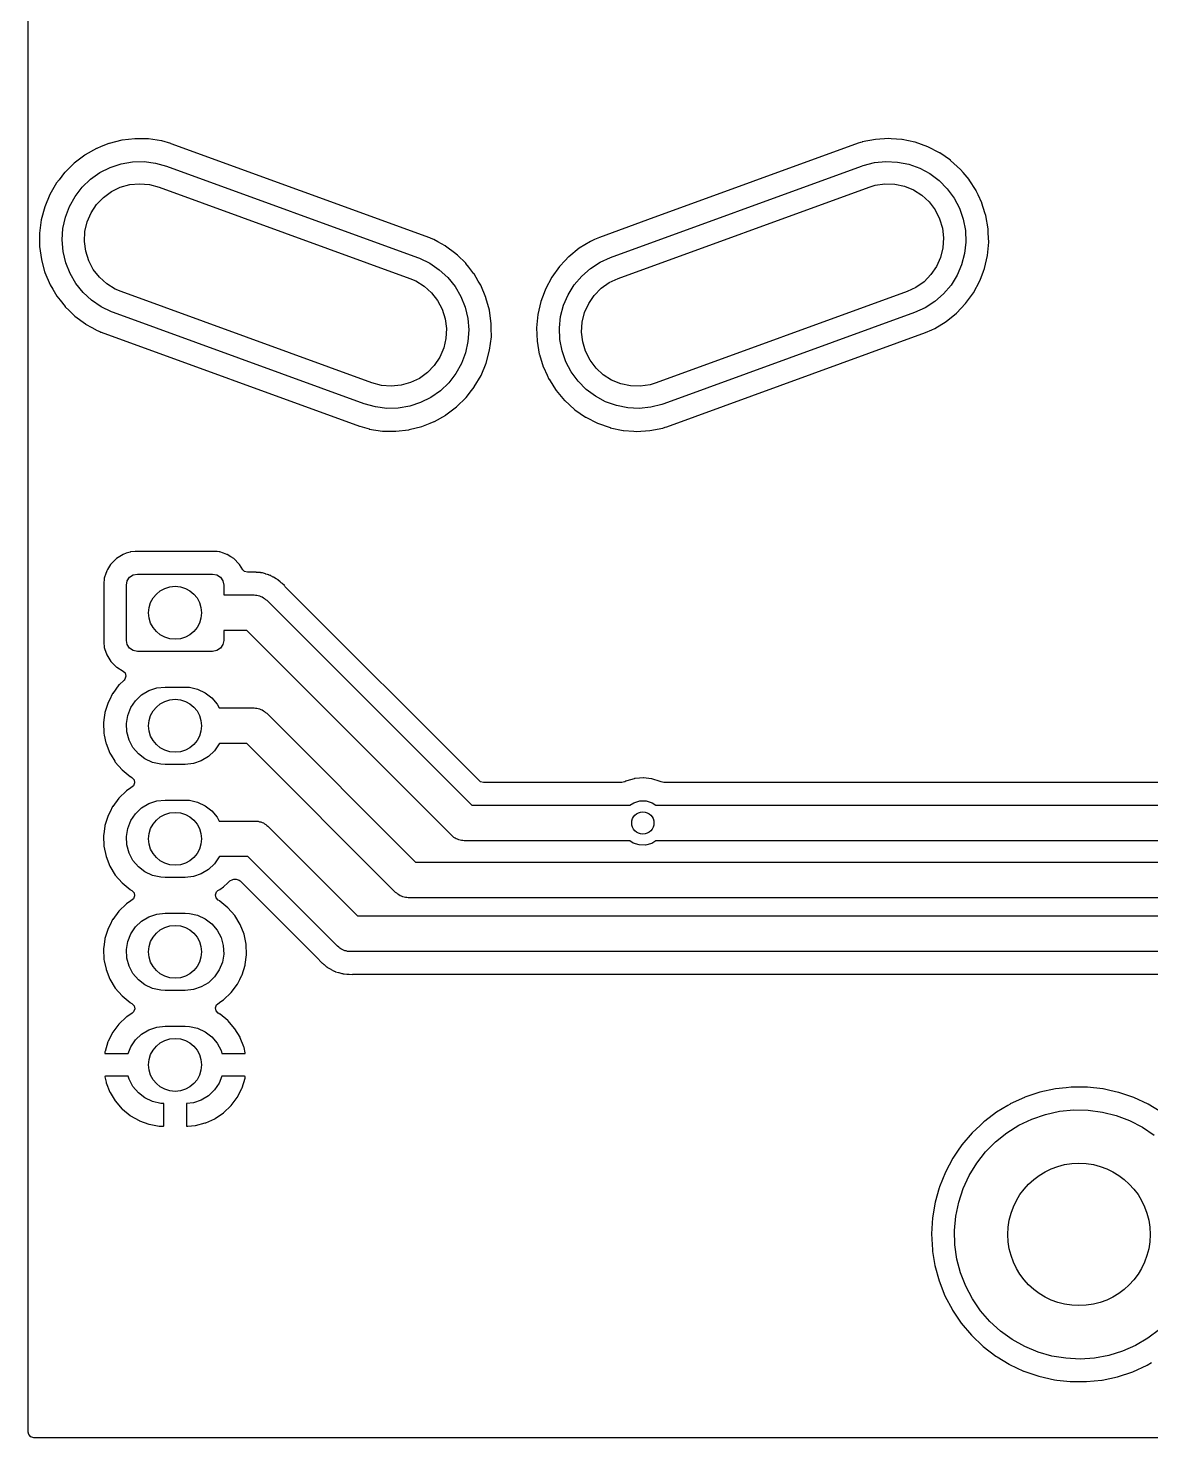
# Model space of a CAD drawing. Extents: x 14 to 417, y -165 to -100.
# Drawn here: x 14.48 to 39.71, y -164.59 to -132.91 of the extents above; entities that cross this region are included whole.
import ezdxf

# ---------------------------------------------------------------- set-up
doc = ezdxf.new("R2010")
doc.units = 0
doc.layers.add('BLACK', color=7, linetype='CONTINUOUS')

msp = doc.modelspace()

# ---------------------------------------------------------------- linework, layer by layer
at = {"layer": 'BLACK', "linetype": 'CONTINUOUS'}
for p, q in [((14.4785, -164.465), (14.4785, -116.288)), ((16.1199, -135.575), (16.0188, -135.615)), ((16.2934, -135.505), (16.1199, -135.575)), ((16.2975, -135.504), (16.2934, -135.505)), ((16.5802, -135.433), (16.2975, -135.504)), ((16.2975, -135.504), (16.2975, -135.504)), ((16.5843, -135.432), (16.5802, -135.433)), ((16.5802, -135.433), (16.5802, -135.433)), ((16.5885, -135.431), (16.5843, -135.432)), ((16.8782, -135.398), (16.5885, -135.431)), ((16.8823, -135.397), (16.8782, -135.398)), ((16.8782, -135.398), (16.8782, -135.398)), ((16.8865, -135.397), (16.8823, -135.397)), ((17.1781, -135.402), (16.8865, -135.397)), ((17.1823, -135.402), (17.1781, -135.402)), ((17.479, -135.447), (17.1823, -135.402)), ((17.483, -135.448), (17.479, -135.447)), ((17.6839, -135.507), (17.483, -135.448)), ((17.483, -135.448), (17.483, -135.448)), ((17.6939, -135.51), (17.6839, -135.507)), ((17.6958, -135.51), (17.6939, -135.51)), ((23.5068, -137.625), (17.6958, -135.51)), ((17.6958, -135.51), (17.6958, -135.51)), ((33.1379, -135.498), (28.4003, -137.222)), ((33.1392, -135.498), (33.1379, -135.498)), ((33.1379, -135.498), (33.1379, -135.498)), ((33.1867, -135.483), (33.1392, -135.498)), ((33.2255, -135.471), (33.1867, -135.483)), ((33.2289, -135.469), (33.2255, -135.471)), ((33.2255, -135.471), (33.2255, -135.471)), ((33.5234, -135.412), (33.2289, -135.469)), ((33.8229, -135.394), (33.5234, -135.412)), ((33.88, -135.399), (33.8229, -135.394)), ((34.1179, -135.416), (33.88, -135.399)), ((34.1221, -135.416), (34.1179, -135.416)), ((34.1179, -135.416), (34.1179, -135.416)), ((34.1262, -135.417), (34.1221, -135.416)), ((34.4117, -135.477), (34.1262, -135.417)), ((34.1262, -135.417), (34.1262, -135.417)), ((34.4158, -135.478), (34.4117, -135.477)), ((34.4117, -135.477), (34.4117, -135.477)), ((34.6988, -135.577), (34.4158, -135.478)), ((34.7025, -135.579), (34.6988, -135.577)), ((34.9624, -135.712), (34.7025, -135.579)), ((34.7025, -135.579), (34.7025, -135.579)), ((15.7535, -135.764), (15.5139, -135.944)), ((15.7571, -135.762), (15.7535, -135.764)), ((16.0112, -135.619), (15.7571, -135.762)), ((16.0149, -135.617), (16.0112, -135.619)), ((16.0112, -135.619), (16.0112, -135.619)), ((16.0188, -135.615), (16.0149, -135.617)), ((16.0188, -135.615), (16.0188, -135.615)), ((34.9661, -135.714), (34.9624, -135.712)), ((34.9696, -135.716), (34.9661, -135.714)), ((35.2096, -135.882), (34.9696, -135.716)), ((34.9696, -135.716), (34.9696, -135.716)), ((35.2131, -135.884), (35.2096, -135.882)), ((35.2096, -135.882), (35.2096, -135.882)), ((35.4353, -136.086), (35.2131, -135.884)), ((15.2977, -136.158), (15.1737, -136.318)), ((15.3002, -136.155), (15.2977, -136.158)), ((15.2977, -136.158), (15.2977, -136.158)), ((15.5139, -135.944), (15.3002, -136.155)), ((15.8798, -136.308), (16.0916, -136.158)), ((16.0916, -136.158), (16.3232, -136.041)), ((16.3232, -136.041), (16.5696, -135.96)), ((16.5696, -135.96), (16.8252, -135.916)), ((16.8252, -135.916), (17.0845, -135.91)), ((17.0845, -135.91), (17.3418, -135.943)), ((17.3418, -135.943), (17.5915, -136.013)), ((17.5915, -136.013), (23.2296, -138.066)), ((27.5704, -138.066), (33.2085, -136.013)), ((33.2085, -136.013), (33.2518, -135.998)), ((33.2518, -135.998), (33.5032, -135.935)), ((33.5032, -135.935), (33.7613, -135.909)), ((33.7613, -135.909), (34.0203, -135.921)), ((34.0203, -135.921), (34.2747, -135.972)), ((34.2747, -135.972), (34.5189, -136.059)), ((34.5189, -136.059), (34.7474, -136.182)), ((34.7474, -136.182), (34.9552, -136.337)), ((35.438, -136.089), (35.4353, -136.086)), ((35.4969, -136.158), (35.438, -136.089)), ((35.438, -136.089), (35.438, -136.089)), ((35.629, -136.315), (35.4969, -136.158)), ((15.1163, -136.392), (14.9654, -136.651)), ((15.1737, -136.318), (15.1163, -136.392)), ((15.5336, -136.692), (15.6924, -136.487)), ((15.6924, -136.487), (15.8798, -136.308)), ((16.3491, -136.586), (16.549, -136.489)), ((16.549, -136.489), (16.763, -136.429)), ((16.763, -136.429), (16.9842, -136.408)), ((16.9842, -136.408), (17.2057, -136.426)), ((17.2057, -136.426), (17.4204, -136.483)), ((17.4204, -136.483), (23.0586, -138.535)), ((27.7414, -138.535), (33.3796, -136.483)), ((33.3796, -136.483), (33.5174, -136.442)), ((33.5174, -136.442), (33.7373, -136.41)), ((33.7373, -136.41), (33.9594, -136.417)), ((33.9594, -136.417), (34.1767, -136.464)), ((34.1767, -136.464), (34.3823, -136.548)), ((34.9552, -136.337), (35.1378, -136.521)), ((35.1378, -136.521), (35.2912, -136.731)), ((35.6313, -136.318), (35.629, -136.315)), ((35.7884, -136.564), (35.6313, -136.318)), ((14.9654, -136.651), (14.8501, -136.928)), ((15.4069, -136.918), (15.5336, -136.692)), ((16.016, -136.878), (16.1696, -136.717)), ((16.1696, -136.717), (16.3491, -136.586)), ((34.3823, -136.548), (34.5698, -136.668)), ((34.5698, -136.668), (34.7331, -136.818)), ((34.7331, -136.818), (34.8671, -136.996)), ((35.2912, -136.731), (35.4119, -136.96)), ((35.7906, -136.567), (35.7884, -136.564)), ((35.7884, -136.564), (35.7884, -136.564)), ((35.8316, -136.655), (35.7906, -136.567)), ((35.9157, -136.836), (35.8316, -136.655)), ((35.9174, -136.839), (35.9157, -136.836)), ((35.9157, -136.836), (35.9157, -136.836)), ((35.9187, -136.843), (35.9174, -136.839)), ((35.9867, -137.06), (35.9187, -136.843)), ((35.9187, -136.843), (35.9187, -136.843)), ((14.8501, -136.928), (14.7725, -137.218)), ((15.26, -137.414), (15.315, -137.161)), ((15.315, -137.161), (15.4069, -136.918)), ((15.8055, -137.268), (15.8934, -137.063)), ((15.8934, -137.063), (16.016, -136.878)), ((34.8671, -136.996), (34.9677, -137.194)), ((35.4119, -136.96), (35.4974, -137.205)), ((36.0072, -137.126), (35.9867, -137.06)), ((36.0582, -137.421), (36.0072, -137.126)), ((14.7725, -137.218), (14.7338, -137.516)), ((15.243, -137.673), (15.26, -137.414)), ((15.7551, -137.484), (15.8055, -137.268)), ((28.4003, -137.222), (27.325, -137.614)), ((34.9677, -137.194), (35.0315, -137.407)), ((35.0315, -137.407), (35.0567, -137.627)), ((35.4974, -137.205), (35.5458, -137.46)), ((35.5458, -137.46), (35.556, -137.719)), ((36.0619, -137.516), (36.0582, -137.421)), ((14.7338, -137.516), (14.7342, -137.614)), ((14.7342, -137.614), (14.7349, -137.807)), ((15.2645, -137.932), (15.243, -137.673)), ((15.7438, -137.706), (15.7551, -137.484)), ((15.7721, -137.926), (15.7438, -137.706)), ((23.5081, -137.626), (23.5068, -137.625)), ((23.5068, -137.625), (23.5068, -137.625)), ((23.5095, -137.626), (23.5081, -137.626)), ((23.5386, -137.639), (23.5095, -137.626)), ((23.5095, -137.626), (23.5095, -137.626)), ((23.5949, -137.662), (23.5386, -137.639)), ((23.6909, -137.715), (23.5949, -137.662)), ((23.8536, -137.805), (23.6909, -137.715)), ((27.1202, -137.704), (26.8641, -137.86)), ((27.2119, -137.664), (27.1202, -137.704)), ((27.323, -137.615), (27.2119, -137.664)), ((27.3231, -137.615), (27.323, -137.615)), ((27.325, -137.614), (27.3231, -137.615)), ((35.0567, -137.627), (35.0424, -137.849)), ((35.556, -137.719), (35.5278, -137.977)), ((36.0415, -138.02), (36.0697, -137.721)), ((36.0697, -137.721), (36.0619, -137.516)), ((14.7349, -137.807), (14.7349, -137.816)), ((14.7349, -137.816), (14.7756, -138.113)), ((14.7756, -138.113), (14.7767, -138.117)), ((15.3239, -138.184), (15.2645, -137.932)), ((15.8389, -138.138), (15.7721, -137.926)), ((23.2296, -138.066), (23.2725, -138.082)), ((23.2725, -138.082), (23.5061, -138.195)), ((23.8573, -137.807), (23.8536, -137.805)), ((23.8536, -137.805), (23.8536, -137.805)), ((23.8606, -137.81), (23.8573, -137.807)), ((24.0948, -137.984), (23.8606, -137.81)), ((23.8606, -137.81), (23.8606, -137.81)), ((24.0981, -137.986), (24.0948, -137.984)), ((24.0948, -137.984), (24.0948, -137.984)), ((24.1011, -137.989), (24.0981, -137.986)), ((24.1284, -138.016), (24.1011, -137.989)), ((24.1011, -137.989), (24.1011, -137.989)), ((24.3132, -138.195), (24.1284, -138.016)), ((26.6281, -138.052), (26.5517, -138.133)), ((26.631, -138.049), (26.6281, -138.052)), ((26.6281, -138.052), (26.6281, -138.052)), ((26.8641, -137.86), (26.631, -138.049)), ((27.3339, -138.172), (27.5704, -138.066)), ((34.989, -138.065), (34.8982, -138.268)), ((35.0424, -137.849), (34.989, -138.065)), ((35.5278, -137.977), (35.4617, -138.228)), ((35.974, -138.312), (36.0415, -138.02)), ((14.7767, -138.117), (14.7767, -138.117)), ((14.7767, -138.117), (14.8485, -138.378)), ((14.8485, -138.378), (14.8553, -138.402)), ((14.8553, -138.402), (14.9725, -138.679)), ((15.42, -138.425), (15.3239, -138.184)), ((15.5507, -138.649), (15.42, -138.425)), ((15.9422, -138.335), (15.8389, -138.138)), ((16.0787, -138.51), (15.9422, -138.335)), ((23.5061, -138.195), (23.7205, -138.34)), ((23.7205, -138.34), (23.9109, -138.517)), ((24.3158, -138.199), (24.3132, -138.195)), ((24.3839, -138.285), (24.3158, -138.199)), ((24.3158, -138.199), (24.3158, -138.199)), ((24.4988, -138.431), (24.3839, -138.285)), ((24.5009, -138.435), (24.4988, -138.431)), ((26.4248, -138.267), (26.2493, -138.511)), ((26.5517, -138.133), (26.4248, -138.267)), ((26.9207, -138.483), (27.1157, -138.312)), ((27.1157, -138.312), (27.3339, -138.172)), ((34.8982, -138.268), (34.773, -138.451)), ((35.4617, -138.228), (35.3593, -138.466)), ((35.8981, -138.514), (35.9503, -138.375)), ((35.9503, -138.375), (35.974, -138.312)), ((14.9725, -138.679), (14.9746, -138.682)), ((14.9746, -138.682), (14.9746, -138.682)), ((14.9746, -138.682), (15.0319, -138.779)), ((15.7131, -138.851), (15.5507, -138.649)), ((16.2441, -138.659), (16.0787, -138.51)), ((16.4332, -138.776), (16.2441, -138.659)), ((23.0586, -138.535), (23.1908, -138.592)), ((23.1908, -138.592), (23.3799, -138.709)), ((23.3799, -138.709), (23.5453, -138.858)), ((23.9109, -138.517), (24.0733, -138.719)), ((24.0733, -138.719), (24.204, -138.943)), ((24.5966, -138.597), (24.5009, -138.435)), ((24.5009, -138.435), (24.5009, -138.435)), ((24.6515, -138.689), (24.5966, -138.597)), ((24.7687, -138.966), (24.6515, -138.689)), ((26.2493, -138.511), (26.1075, -138.775)), ((26.6167, -138.902), (26.7531, -138.681)), ((26.7531, -138.681), (26.9207, -138.483)), ((27.3588, -138.758), (27.5401, -138.63)), ((27.5401, -138.63), (27.7414, -138.535)), ((34.4359, -138.738), (34.2346, -138.833)), ((34.6172, -138.61), (34.4359, -138.738)), ((34.773, -138.451), (34.6172, -138.61)), ((35.2229, -138.687), (35.0553, -138.885)), ((35.3593, -138.466), (35.2229, -138.687)), ((35.7267, -138.857), (35.8685, -138.593)), ((35.8685, -138.593), (35.8981, -138.514)), ((15.0319, -138.779), (15.1252, -138.937)), ((15.1252, -138.937), (15.1959, -139.027)), ((15.1959, -139.027), (15.3082, -139.169)), ((15.9035, -139.028), (15.7131, -138.851)), ((16.1179, -139.173), (15.9035, -139.028)), ((16.5654, -138.833), (16.4332, -138.776)), ((22.2036, -140.885), (16.5654, -138.833)), ((23.5453, -138.858), (23.6818, -139.033)), ((23.6818, -139.033), (23.7851, -139.23)), ((24.204, -138.943), (24.3001, -139.184)), ((24.7698, -138.97), (24.7687, -138.966)), ((24.8473, -139.251), (24.7698, -138.97)), ((24.7698, -138.97), (24.7698, -138.97)), ((26.002, -139.056), (25.9345, -139.348)), ((26.0753, -138.861), (26.002, -139.056)), ((26.1061, -138.779), (26.0753, -138.861)), ((26.1075, -138.775), (26.1061, -138.779)), ((26.1061, -138.779), (26.1061, -138.779)), ((26.5143, -139.14), (26.6167, -138.902)), ((27.0778, -139.1), (27.203, -138.917)), ((27.203, -138.917), (27.3588, -138.758)), ((34.2346, -138.833), (28.5964, -140.885)), ((34.8603, -139.056), (34.6421, -139.196)), ((35.0553, -138.885), (34.8603, -139.056)), ((35.5512, -139.101), (35.7267, -138.857)), ((15.3082, -139.169), (15.3082, -139.169)), ((15.3082, -139.169), (15.3108, -139.173)), ((15.3108, -139.173), (15.3997, -139.259)), ((15.3997, -139.259), (15.5229, -139.379)), ((15.5229, -139.379), (15.5229, -139.379)), ((15.5229, -139.379), (15.5259, -139.382)), ((15.5259, -139.382), (15.5292, -139.384)), ((16.3515, -139.286), (16.1179, -139.173)), ((16.3944, -139.302), (16.3515, -139.286)), ((22.0325, -141.355), (16.3944, -139.302)), ((23.7851, -139.23), (23.8519, -139.442)), ((24.3001, -139.184), (24.3595, -139.436)), ((24.8484, -139.255), (24.8473, -139.251)), ((24.8473, -139.251), (24.8473, -139.251)), ((24.8891, -139.552), (24.8484, -139.255)), ((25.9345, -139.348), (25.9062, -139.647)), ((26.4482, -139.391), (26.5143, -139.14)), ((26.9336, -139.519), (26.987, -139.303)), ((26.987, -139.303), (27.0778, -139.1)), ((34.4056, -139.302), (28.7675, -141.355)), ((34.6421, -139.196), (34.4056, -139.302)), ((35.1119, -139.508), (35.345, -139.319)), ((35.345, -139.319), (35.5512, -139.101)), ((15.5292, -139.384), (15.5292, -139.384)), ((15.5292, -139.384), (15.7634, -139.558)), ((15.7634, -139.558), (15.7634, -139.558)), ((15.7634, -139.558), (15.7667, -139.561)), ((15.7667, -139.561), (15.7704, -139.563)), ((15.7704, -139.563), (15.7704, -139.563)), ((15.7704, -139.563), (15.9096, -139.64)), ((15.9096, -139.64), (16.0291, -139.706)), ((23.8519, -139.442), (23.8802, -139.662)), ((23.8802, -139.662), (23.8689, -139.884)), ((24.3595, -139.436), (24.381, -139.695)), ((24.381, -139.695), (24.364, -139.954)), ((24.8891, -139.556), (24.8891, -139.552)), ((24.8894, -139.647), (24.8891, -139.556)), ((24.8891, -139.556), (24.8891, -139.556)), ((24.8895, -139.651), (24.8894, -139.647)), ((24.8902, -139.852), (24.8895, -139.651)), ((25.9062, -139.647), (25.9178, -139.947)), ((26.42, -139.649), (26.4482, -139.391)), ((26.4302, -139.908), (26.42, -139.649)), ((26.9193, -139.741), (26.9336, -139.519)), ((34.653, -139.753), (34.7934, -139.691)), ((34.7934, -139.691), (34.8558, -139.664)), ((34.8558, -139.664), (35.1119, -139.508)), ((16.0291, -139.706), (16.0854, -139.729)), ((16.0854, -139.729), (16.1145, -139.742)), ((16.1145, -139.742), (16.1145, -139.742)), ((16.1145, -139.742), (16.1159, -139.742)), ((16.1159, -139.742), (16.1172, -139.743)), ((16.1172, -139.743), (16.1172, -139.743)), ((16.1172, -139.743), (21.9282, -141.858)), ((23.8689, -139.884), (23.8185, -140.1)), ((24.364, -139.954), (24.309, -140.207)), ((24.8515, -140.15), (24.8902, -139.852)), ((25.9178, -139.947), (25.9688, -140.242)), ((26.4786, -140.163), (26.4302, -139.908)), ((26.9445, -139.961), (26.9193, -139.741)), ((27.0083, -140.174), (26.9445, -139.961)), ((28.8381, -141.87), (34.6491, -139.755)), ((34.6491, -139.755), (34.651, -139.754)), ((34.6491, -139.755), (34.6491, -139.755)), ((34.651, -139.754), (34.6529, -139.753)), ((34.6529, -139.753), (34.653, -139.753)), ((23.7306, -140.305), (23.608, -140.49)), ((23.8185, -140.1), (23.7306, -140.305)), ((24.309, -140.207), (24.2171, -140.45)), ((24.7739, -140.44), (24.8515, -140.15)), ((25.9688, -140.242), (25.9701, -140.246)), ((25.9701, -140.246), (25.9701, -140.246)), ((25.9701, -140.246), (26.0573, -140.525)), ((26.5641, -140.408), (26.4786, -140.163)), ((27.1089, -140.372), (27.0083, -140.174)), ((23.608, -140.49), (23.4544, -140.651)), ((24.2171, -140.45), (24.0904, -140.676)), ((24.6586, -140.717), (24.7739, -140.44)), ((26.0573, -140.525), (26.0586, -140.529)), ((26.0586, -140.529), (26.0603, -140.532)), ((26.0603, -140.532), (26.0603, -140.532)), ((26.0603, -140.532), (26.1433, -140.71)), ((26.6848, -140.637), (26.5641, -140.408)), ((26.8382, -140.847), (26.6848, -140.637)), ((27.2429, -140.55), (27.1089, -140.372)), ((27.4062, -140.7), (27.2429, -140.55)), ((22.4183, -140.942), (22.2036, -140.885)), ((22.6398, -140.96), (22.4183, -140.942)), ((22.861, -140.939), (22.6398, -140.96)), ((23.075, -140.879), (22.861, -140.939)), ((23.2749, -140.782), (23.075, -140.879)), ((23.4544, -140.651), (23.2749, -140.782)), ((23.9316, -140.881), (23.7442, -141.06)), ((24.0904, -140.676), (23.9316, -140.881)), ((24.5076, -140.976), (24.6586, -140.717)), ((26.1433, -140.71), (26.1854, -140.801)), ((26.1854, -140.801), (26.1876, -140.804)), ((26.1876, -140.804), (26.1876, -140.804)), ((26.1876, -140.804), (26.2951, -140.972)), ((27.0208, -141.031), (26.8382, -140.847)), ((27.5937, -140.82), (27.4062, -140.7)), ((27.7993, -140.904), (27.5937, -140.82)), ((28.0166, -140.951), (27.7993, -140.904)), ((28.2387, -140.958), (28.0166, -140.951)), ((28.4586, -140.926), (28.2387, -140.958)), ((28.5964, -140.885), (28.4586, -140.926)), ((23.5324, -141.21), (23.3008, -141.327)), ((23.7442, -141.06), (23.5324, -141.21)), ((24.1101, -141.424), (24.3238, -141.213)), ((24.3238, -141.213), (24.4476, -141.053)), ((24.4476, -141.053), (24.5051, -140.979)), ((24.5051, -140.979), (24.5076, -140.976)), ((24.5051, -140.979), (24.5051, -140.979)), ((26.2951, -140.972), (26.347, -141.053)), ((26.347, -141.053), (26.3497, -141.056)), ((26.3497, -141.056), (26.538, -141.279)), ((26.538, -141.279), (26.538, -141.279)), ((26.538, -141.279), (26.5407, -141.282)), ((26.5407, -141.282), (26.7629, -141.484)), ((27.2286, -141.186), (27.0208, -141.031)), ((27.4571, -141.309), (27.2286, -141.186)), ((22.2822, -141.425), (22.0325, -141.355)), ((22.5395, -141.458), (22.2822, -141.425)), ((22.7988, -141.452), (22.5395, -141.458)), ((23.0544, -141.408), (22.7988, -141.452)), ((23.3008, -141.327), (23.0544, -141.408)), ((23.8705, -141.604), (24.1101, -141.424)), ((26.7629, -141.484), (26.7664, -141.486)), ((26.7664, -141.486), (26.7664, -141.486)), ((26.7664, -141.486), (27.0064, -141.652)), ((27.7013, -141.396), (27.4571, -141.309)), ((27.9557, -141.447), (27.7013, -141.396)), ((28.2147, -141.459), (27.9557, -141.447)), ((28.4728, -141.433), (28.2147, -141.459)), ((28.7242, -141.37), (28.4728, -141.433)), ((28.7675, -141.355), (28.7242, -141.37)), ((21.9282, -141.858), (21.9282, -141.858)), ((21.9282, -141.858), (21.9301, -141.858)), ((21.9301, -141.858), (21.9321, -141.859)), ((21.9321, -141.859), (21.9321, -141.859)), ((21.9321, -141.859), (22.141, -141.92)), ((23.0438, -141.935), (23.3265, -141.864)), ((23.3265, -141.864), (23.3306, -141.863)), ((23.3265, -141.864), (23.3265, -141.864)), ((23.3306, -141.863), (23.5159, -141.789)), ((23.5159, -141.789), (23.6052, -141.753)), ((23.6052, -141.753), (23.6091, -141.751)), ((23.6052, -141.753), (23.6052, -141.753)), ((23.6091, -141.751), (23.6128, -141.749)), ((23.6128, -141.749), (23.8669, -141.606)), ((23.6128, -141.749), (23.6128, -141.749)), ((23.8669, -141.606), (23.8705, -141.604)), ((23.8669, -141.606), (23.8669, -141.606)), ((27.0064, -141.652), (27.0064, -141.652)), ((27.0064, -141.652), (27.0099, -141.654)), ((27.0099, -141.654), (27.0136, -141.656)), ((27.0136, -141.656), (27.2735, -141.789)), ((27.2735, -141.789), (27.2735, -141.789)), ((27.2735, -141.789), (27.2772, -141.791)), ((27.2772, -141.791), (27.5602, -141.89)), ((27.5602, -141.89), (27.5643, -141.891)), ((27.5643, -141.891), (27.5643, -141.891)), ((27.5643, -141.891), (27.8498, -141.951)), ((28.4526, -141.956), (28.7471, -141.899)), ((28.7471, -141.899), (28.8007, -141.882)), ((28.8007, -141.882), (28.8354, -141.871)), ((28.8354, -141.871), (28.8368, -141.87)), ((28.8354, -141.871), (28.8354, -141.871)), ((28.8368, -141.87), (28.8381, -141.87)), ((28.8381, -141.87), (28.8381, -141.87)), ((22.141, -141.92), (22.141, -141.92)), ((22.141, -141.92), (22.145, -141.921)), ((22.145, -141.921), (22.4417, -141.966)), ((22.4417, -141.966), (22.4459, -141.966)), ((22.4459, -141.966), (22.7375, -141.971)), ((22.7375, -141.971), (22.7417, -141.971)), ((22.7417, -141.971), (22.7458, -141.97)), ((22.7458, -141.97), (23.0355, -141.937)), ((22.7458, -141.97), (22.7458, -141.97)), ((23.0355, -141.937), (23.0397, -141.936)), ((23.0397, -141.936), (23.0438, -141.935)), ((27.8498, -141.951), (27.8498, -141.951)), ((27.8498, -141.951), (27.8539, -141.952)), ((27.8539, -141.952), (27.8581, -141.952)), ((27.8581, -141.952), (27.8581, -141.952)), ((27.8581, -141.952), (28.096, -141.969)), ((28.096, -141.969), (28.1531, -141.974)), ((28.1531, -141.974), (28.4526, -141.956)), ((16.6111, -144.738), (16.4607, -144.832)), ((16.6835, -144.714), (16.6111, -144.738)), ((16.7723, -144.685), (16.6835, -144.714)), ((16.7788, -144.682), (16.7723, -144.685)), ((16.7723, -144.685), (16.7723, -144.685)), ((16.7857, -144.682), (16.7788, -144.682)), ((16.8813, -144.672), (16.7857, -144.682)), ((16.7857, -144.682), (16.7857, -144.682)), ((16.8814, -144.672), (16.8813, -144.672)), ((16.8846, -144.671), (16.8814, -144.672)), ((18.6754, -144.671), (16.8846, -144.671)), ((18.73, -144.677), (18.6754, -144.671)), ((18.773, -144.682), (18.73, -144.677)), ((18.7799, -144.682), (18.773, -144.682)), ((18.773, -144.682), (18.773, -144.682)), ((18.7864, -144.684), (18.7799, -144.682)), ((18.868, -144.711), (18.7864, -144.684)), ((18.7864, -144.684), (18.7864, -144.684)), ((18.9477, -144.738), (18.868, -144.711)), ((18.954, -144.742), (18.9477, -144.738)), ((19.036, -144.792), (18.954, -144.742)), ((18.954, -144.742), (18.954, -144.742)), ((16.259, -145.081), (16.2429, -145.107)), ((16.3319, -144.963), (16.259, -145.081)), ((16.3357, -144.957), (16.3319, -144.963)), ((16.3319, -144.963), (16.3319, -144.963)), ((16.4379, -144.854), (16.3357, -144.957)), ((16.4555, -144.837), (16.4379, -144.854)), ((16.4607, -144.832), (16.4555, -144.837)), ((19.0983, -144.831), (19.036, -144.792)), ((19.2235, -144.956), (19.0983, -144.831)), ((19.2273, -144.962), (19.2235, -144.956)), ((19.3015, -145.082), (19.2273, -144.962)), ((19.3406, -145.121), (19.3015, -145.082)), ((16.1843, -145.304), (16.1765, -145.38)), ((16.1765, -145.38), (16.1765, -146.72)), ((16.1865, -145.282), (16.1843, -145.304)), ((16.1872, -145.275), (16.1865, -145.282)), ((16.1865, -145.282), (16.1865, -145.282)), ((16.1957, -145.25), (16.1872, -145.275)), ((16.2164, -145.187), (16.1957, -145.25)), ((16.2429, -145.107), (16.2164, -145.187)), ((16.685, -145.43), (16.704, -145.334)), ((16.704, -145.334), (16.7582, -145.253)), ((16.7582, -145.253), (16.8393, -145.199)), ((16.8393, -145.199), (16.935, -145.18)), ((16.935, -145.18), (18.625, -145.18)), ((18.625, -145.18), (18.7207, -145.199)), ((18.7207, -145.199), (18.8018, -145.253)), ((18.8018, -145.253), (18.856, -145.334)), ((18.856, -145.334), (18.875, -145.43)), ((19.4087, -145.141), (19.3406, -145.121)), ((19.4766, -145.141), (19.4087, -145.141)), ((19.4963, -145.14), (19.4766, -145.141)), ((19.5102, -145.138), (19.4963, -145.14)), ((19.5168, -145.138), (19.5102, -145.138)), ((19.5785, -145.141), (19.5168, -145.138)), ((19.5168, -145.138), (19.5168, -145.138)), ((19.5851, -145.141), (19.5785, -145.141)), ((19.6056, -145.141), (19.5851, -145.141)), ((19.6089, -145.142), (19.6056, -145.141)), ((19.626, -145.144), (19.6089, -145.142)), ((19.6089, -145.142), (19.6089, -145.142)), ((19.6326, -145.144), (19.626, -145.144)), ((19.6943, -145.147), (19.6326, -145.144)), ((19.7009, -145.148), (19.6943, -145.147)), ((19.6943, -145.147), (19.6943, -145.147)), ((19.7073, -145.149), (19.7009, -145.148)), ((19.7145, -145.151), (19.7073, -145.149)), ((19.7073, -145.149), (19.7073, -145.149)), ((19.7339, -145.155), (19.7145, -145.151)), ((19.7414, -145.156), (19.7339, -145.155)), ((19.7479, -145.156), (19.7414, -145.156)), ((19.7414, -145.156), (19.7414, -145.156)), ((19.813, -145.178), (19.7479, -145.156)), ((19.8193, -145.179), (19.813, -145.178)), ((19.8551, -145.189), (19.8193, -145.179)), ((19.879, -145.195), (19.8551, -145.189)), ((19.8854, -145.197), (19.879, -145.195)), ((19.8979, -145.204), (19.8854, -145.197)), ((19.9162, -145.211), (19.8979, -145.204)), ((19.9233, -145.213), (19.9162, -145.211)), ((19.9296, -145.215), (19.9233, -145.213)), ((19.9233, -145.213), (19.9233, -145.213)), ((19.9353, -145.219), (19.9296, -145.215)), ((19.9631, -145.235), (19.9353, -145.219)), ((19.9353, -145.219), (19.9353, -145.219)), ((19.971, -145.239), (19.9631, -145.235)), ((19.9888, -145.25), (19.971, -145.239)), ((19.9946, -145.253), (19.9888, -145.25)), ((20.0555, -145.284), (19.9946, -145.253)), ((20.0607, -145.288), (20.0555, -145.284)), ((20.0665, -145.293), (20.0607, -145.288)), ((20.0607, -145.288), (20.0607, -145.288)), ((20.0828, -145.304), (20.0665, -145.293)), ((20.0892, -145.308), (20.0828, -145.304)), ((20.0949, -145.311), (20.0892, -145.308)), ((20.0892, -145.308), (20.0892, -145.308)), ((20.0998, -145.315), (20.0949, -145.311)), ((20.0999, -145.315), (20.0998, -145.315)), ((20.1458, -145.357), (20.0999, -145.315)), ((20.1508, -145.361), (20.1458, -145.357)), ((20.1593, -145.368), (20.1508, -145.361)), ((20.1667, -145.374), (20.1593, -145.368)), ((20.1813, -145.388), (20.1667, -145.374)), ((20.186, -145.393), (20.1813, -145.388)), ((20.2369, -145.439), (20.186, -145.393)), ((16.685, -146.67), (16.685, -145.43)), ((18.875, -145.43), (18.875, -145.65)), ((18.875, -145.65), (19.558, -145.65)), ((19.558, -145.65), (19.5891, -145.655)), ((19.5891, -145.655), (19.6206, -145.655)), ((19.6206, -145.655), (19.6505, -145.665)), ((19.6505, -145.665), (19.6816, -145.67)), ((19.6816, -145.67), (19.7097, -145.684)), ((19.7097, -145.684), (19.7396, -145.694)), ((19.7396, -145.694), (19.7651, -145.712)), ((19.7651, -145.712), (19.7931, -145.726)), ((20.2407, -145.444), (20.2369, -145.439)), ((20.2451, -145.45), (20.2407, -145.444)), ((20.2407, -145.444), (20.2407, -145.444)), ((20.258, -145.465), (20.2451, -145.45)), ((24.6218, -149.829), (20.258, -145.465)), ((19.7931, -145.726), (19.8154, -145.749)), ((19.8154, -145.749), (19.8408, -145.767)), ((19.8408, -145.767), (24.4481, -150.374)), ((19.3923, -146.45), (18.875, -146.45)), ((18.875, -146.45), (18.875, -146.67)), ((23.9996, -151.057), (19.3923, -146.45)), ((16.1765, -146.72), (16.1768, -146.724)), ((16.1768, -146.724), (16.1768, -146.724)), ((16.1768, -146.724), (16.1867, -146.819)), ((16.1867, -146.819), (16.1875, -146.826)), ((16.1875, -146.826), (16.1897, -146.833)), ((16.1897, -146.833), (16.1897, -146.833)), ((16.1897, -146.833), (16.1972, -146.855)), ((16.1972, -146.855), (16.2434, -146.994)), ((16.704, -146.766), (16.685, -146.67)), ((16.7582, -146.847), (16.704, -146.766)), ((16.8393, -146.901), (16.7582, -146.847)), ((16.935, -146.92), (16.8393, -146.901)), ((18.625, -146.92), (16.935, -146.92)), ((18.7207, -146.901), (18.625, -146.92)), ((18.8018, -146.847), (18.7207, -146.901)), ((18.856, -146.766), (18.8018, -146.847)), ((18.875, -146.67), (18.856, -146.766)), ((16.2434, -146.994), (16.3365, -147.144)), ((16.3365, -147.144), (16.4617, -147.269)), ((16.4617, -147.269), (16.4679, -147.273)), ((16.4679, -147.273), (16.4679, -147.273)), ((16.4679, -147.273), (16.6123, -147.362)), ((16.6357, -147.562), (16.5227, -147.67)), ((16.6123, -147.362), (16.6109, -147.364)), ((16.6109, -147.364), (16.6553, -147.403)), ((16.6542, -147.54), (16.6357, -147.562)), ((16.6748, -147.472), (16.6542, -147.54)), ((16.6553, -147.403), (16.6748, -147.472)), ((16.3768, -147.866), (16.303, -148.011)), ((16.3792, -147.861), (16.3768, -147.866)), ((16.3768, -147.866), (16.3768, -147.866)), ((16.5188, -147.673), (16.3792, -147.861)), ((16.5227, -147.67), (16.5188, -147.673)), ((16.5227, -147.67), (16.5227, -147.67)), ((16.8925, -148.026), (17.029, -147.897)), ((17.029, -147.897), (17.1901, -147.8)), ((17.1901, -147.8), (17.3682, -147.74)), ((17.3682, -147.74), (17.555, -147.72)), ((17.555, -147.72), (18.005, -147.72)), ((18.005, -147.72), (18.102, -147.725)), ((18.102, -147.725), (18.2854, -147.766)), ((18.2854, -147.766), (18.4557, -147.846)), ((18.4557, -147.846), (18.605, -147.96)), ((16.2732, -148.07), (16.2038, -148.293)), ((16.303, -148.011), (16.2732, -148.07)), ((16.717, -148.356), (16.7868, -148.182)), ((16.7868, -148.182), (16.8925, -148.026)), ((18.605, -147.96), (18.7263, -148.104)), ((18.7263, -148.104), (18.7719, -148.19)), ((18.7719, -148.19), (19.558, -148.19)), ((19.558, -148.19), (19.5891, -148.195)), ((19.5891, -148.195), (19.6206, -148.195)), ((19.6206, -148.195), (19.6505, -148.205)), ((19.6505, -148.205), (19.6816, -148.21)), ((19.6816, -148.21), (19.7097, -148.224)), ((19.7097, -148.224), (19.7396, -148.234)), ((19.7396, -148.234), (19.7651, -148.252)), ((16.1821, -148.456), (16.1731, -148.525)), ((16.1731, -148.525), (16.1818, -148.759)), ((16.2031, -148.298), (16.1821, -148.456)), ((16.2038, -148.293), (16.2031, -148.298)), ((16.2031, -148.298), (16.2031, -148.298)), ((16.6864, -148.541), (16.717, -148.356)), ((16.6962, -148.729), (16.6864, -148.541)), ((19.7651, -148.252), (19.7931, -148.266)), ((19.7931, -148.266), (19.8154, -148.289)), ((19.8154, -148.289), (19.8408, -148.307)), ((19.8408, -148.307), (23.187, -151.653)), ((16.1818, -148.759), (16.1902, -148.799)), ((16.1902, -148.799), (16.2266, -148.972)), ((16.7461, -148.91), (16.6962, -148.729)), ((16.2266, -148.972), (16.2299, -148.988)), ((16.2299, -148.988), (16.3158, -149.205)), ((16.8337, -149.076), (16.7461, -148.91)), ((16.955, -149.22), (16.8337, -149.076)), ((18.6675, -149.154), (18.531, -149.283)), ((18.7732, -148.998), (18.6675, -149.154)), ((18.7765, -148.99), (18.7732, -148.998)), ((19.3923, -148.99), (18.7765, -148.99)), ((22.7385, -152.336), (19.3923, -148.99)), ((16.3158, -149.205), (16.3423, -149.249)), ((16.3423, -149.249), (16.4264, -149.387)), ((16.4264, -149.387), (16.4372, -149.405)), ((16.4372, -149.405), (16.5905, -149.582)), ((17.1043, -149.334), (16.955, -149.22)), ((17.2746, -149.414), (17.1043, -149.334)), ((17.458, -149.455), (17.2746, -149.414)), ((17.555, -149.46), (17.458, -149.455)), ((18.005, -149.46), (17.555, -149.46)), ((18.1918, -149.44), (18.005, -149.46)), ((18.3699, -149.38), (18.1918, -149.44)), ((18.531, -149.283), (18.3699, -149.38)), ((16.5905, -149.582), (16.7714, -149.73)), ((16.7714, -149.73), (16.776, -149.733)), ((16.776, -149.733), (16.776, -149.733)), ((16.776, -149.733), (16.8085, -149.751)), ((16.8085, -149.751), (16.8578, -149.802)), ((16.8578, -149.802), (16.8717, -149.872)), ((24.6428, -149.846), (24.6218, -149.829)), ((27.916, -149.835), (27.8908, -149.848)), ((27.9357, -149.829), (27.916, -149.835)), ((28.0998, -149.781), (27.9357, -149.829)), ((28.1057, -149.779), (28.0998, -149.781)), ((28.0998, -149.781), (28.0998, -149.781)), ((28.1118, -149.778), (28.1057, -149.779)), ((28.1119, -149.778), (28.1118, -149.778)), ((28.2202, -149.769), (28.1119, -149.778)), ((28.3027, -149.761), (28.2202, -149.769)), ((28.3088, -149.762), (28.3027, -149.761)), ((28.4932, -149.781), (28.3088, -149.762)), ((28.3088, -149.762), (28.3088, -149.762)), ((28.4994, -149.782), (28.4932, -149.781)), ((28.4932, -149.781), (28.4932, -149.781)), ((28.6883, -149.84), (28.4994, -149.782)), ((16.6881, -150.052), (16.5188, -150.213)), ((16.7841, -149.987), (16.6881, -150.052)), ((16.8165, -149.965), (16.7841, -149.987)), ((16.8457, -149.938), (16.8165, -149.965)), ((16.8717, -149.872), (16.8457, -149.938)), ((24.7109, -149.866), (24.6428, -149.846)), ((27.8256, -149.866), (24.7109, -149.866)), ((27.8839, -149.852), (27.8256, -149.866)), ((27.8908, -149.848), (27.8839, -149.852)), ((28.7078, -149.851), (28.6883, -149.84)), ((28.7677, -149.866), (28.7078, -149.851)), ((135.268, -149.866), (28.7677, -149.866)), ((16.3768, -150.406), (16.3188, -150.52)), ((16.3792, -150.401), (16.3768, -150.406)), ((16.3768, -150.406), (16.3768, -150.406)), ((16.5188, -150.213), (16.3792, -150.401)), ((16.8925, -150.566), (17.029, -150.437)), ((17.029, -150.437), (17.1901, -150.34)), ((17.1901, -150.34), (17.3682, -150.28)), ((17.3682, -150.28), (17.555, -150.26)), ((17.555, -150.26), (18.005, -150.26)), ((18.005, -150.26), (18.102, -150.265)), ((18.102, -150.265), (18.2854, -150.306)), ((18.2854, -150.306), (18.4557, -150.386)), ((18.4557, -150.386), (18.605, -150.5)), ((24.4481, -150.374), (28.002, -150.374)), ((28.002, -150.374), (28.0914, -150.318)), ((28.0914, -150.318), (28.2277, -150.279)), ((28.2277, -150.279), (28.3695, -150.28)), ((28.3695, -150.28), (28.5053, -150.321)), ((28.5053, -150.321), (28.5885, -150.374)), ((28.5885, -150.374), (135.444, -150.374)), ((16.2732, -150.609), (16.2038, -150.833)), ((16.3188, -150.52), (16.2732, -150.609)), ((16.717, -150.896), (16.7868, -150.722)), ((16.7868, -150.722), (16.8925, -150.566)), ((18.605, -150.5), (18.7263, -150.644)), ((18.7263, -150.644), (18.7719, -150.73)), ((18.7719, -150.73), (19.5834, -150.73)), ((19.5834, -150.73), (19.6145, -150.735)), ((19.6145, -150.735), (19.646, -150.735)), ((19.646, -150.735), (19.6759, -150.745)), ((19.6759, -150.745), (19.707, -150.75)), ((19.707, -150.75), (19.7351, -150.764)), ((19.7351, -150.764), (19.765, -150.774)), ((19.765, -150.774), (19.7905, -150.792)), ((16.1861, -150.967), (16.1731, -151.065)), ((16.1731, -151.065), (16.1818, -151.299)), ((16.2031, -150.838), (16.1861, -150.967)), ((16.2038, -150.833), (16.2031, -150.838)), ((16.2031, -150.838), (16.2031, -150.838)), ((16.6864, -151.081), (16.717, -150.896)), ((16.6962, -151.269), (16.6864, -151.081)), ((19.7905, -150.792), (19.8185, -150.806)), ((19.8185, -150.806), (19.8408, -150.829)), ((19.8408, -150.829), (19.8662, -150.847)), ((19.8662, -150.847), (21.8827, -152.864)), ((24.025, -151.076), (23.9996, -151.057)), ((24.0473, -151.098), (24.025, -151.076)), ((24.0753, -151.112), (24.0473, -151.098)), ((16.1818, -151.299), (16.2299, -151.528)), ((16.7461, -151.45), (16.6962, -151.269)), ((24.1008, -151.131), (24.0753, -151.112)), ((24.1307, -151.141), (24.1008, -151.131)), ((24.1588, -151.155), (24.1307, -151.141)), ((24.1899, -151.16), (24.1588, -151.155)), ((24.2198, -151.169), (24.1899, -151.16)), ((24.2513, -151.169), (24.2198, -151.169)), ((24.2824, -151.174), (24.2513, -151.169)), ((28.0033, -151.174), (24.2824, -151.174)), ((28.0803, -151.226), (28.0033, -151.174)), ((28.2157, -151.268), (28.0803, -151.226)), ((28.3574, -151.271), (28.2157, -151.268)), ((28.4942, -151.233), (28.3574, -151.271)), ((28.5901, -151.174), (28.4942, -151.233)), ((135.445, -151.174), (28.5901, -151.174)), ((16.2299, -151.528), (16.3158, -151.745)), ((16.8337, -151.616), (16.7461, -151.45)), ((16.955, -151.76), (16.8337, -151.616)), ((18.6675, -151.694), (18.531, -151.823)), ((18.7732, -151.538), (18.6675, -151.694)), ((18.7765, -151.53), (18.7732, -151.538)), ((19.4177, -151.53), (18.7765, -151.53)), ((21.4342, -153.546), (19.4177, -151.53)), ((23.187, -151.653), (73.3926, -151.653)), ((16.3158, -151.745), (16.4372, -151.945)), ((16.4372, -151.945), (16.5905, -152.122)), ((17.1043, -151.874), (16.955, -151.76)), ((17.2746, -151.954), (17.1043, -151.874)), ((17.458, -151.995), (17.2746, -151.954)), ((17.555, -152), (17.458, -151.995)), ((18.005, -152), (17.555, -152)), ((18.1918, -151.98), (18.005, -152)), ((18.3699, -151.92), (18.1918, -151.98)), ((18.531, -151.823), (18.3699, -151.92)), ((19.0133, -152.073), (19.0764, -152.041)), ((19.0764, -152.041), (19.1002, -152.038)), ((19.1002, -152.038), (19.1549, -152.038)), ((19.1549, -152.038), (19.223, -152.059)), ((16.5905, -152.122), (16.7714, -152.27)), ((16.7714, -152.27), (16.776, -152.273)), ((16.776, -152.273), (16.776, -152.273)), ((16.776, -152.273), (16.8085, -152.291)), ((16.8085, -152.291), (16.8578, -152.342)), ((16.8578, -152.342), (16.8717, -152.412)), ((18.6883, -152.388), (18.7143, -152.322)), ((18.7143, -152.322), (18.7434, -152.295)), ((18.7434, -152.295), (18.7849, -152.267)), ((18.7849, -152.267), (18.8719, -152.208)), ((18.8719, -152.208), (18.9667, -152.118)), ((18.9667, -152.118), (19.0133, -152.073)), ((19.223, -152.059), (19.244, -152.075)), ((19.244, -152.075), (21.017, -153.848)), ((22.7639, -152.355), (22.7385, -152.336)), ((22.7862, -152.377), (22.7639, -152.355)), ((16.6881, -152.592), (16.5188, -152.753)), ((16.7841, -152.527), (16.6881, -152.592)), ((16.8165, -152.505), (16.7841, -152.527)), ((16.8457, -152.478), (16.8165, -152.505)), ((16.8717, -152.412), (16.8457, -152.478)), ((18.7022, -152.458), (18.6883, -152.388)), ((18.7515, -152.509), (18.7022, -152.458)), ((18.784, -152.527), (18.7515, -152.509)), ((18.7886, -152.53), (18.784, -152.527)), ((18.784, -152.527), (18.784, -152.527)), ((18.9695, -152.678), (18.7886, -152.53)), ((19.1228, -152.855), (18.9695, -152.678)), ((22.8142, -152.391), (22.7862, -152.377)), ((22.8397, -152.41), (22.8142, -152.391)), ((22.8696, -152.419), (22.8397, -152.41)), ((22.8977, -152.434), (22.8696, -152.419)), ((22.9288, -152.439), (22.8977, -152.434)), ((22.9587, -152.448), (22.9288, -152.439)), ((22.9902, -152.448), (22.9587, -152.448)), ((23.0213, -152.453), (22.9902, -152.448)), ((73.3429, -152.453), (23.0213, -152.453)), ((16.3768, -152.946), (16.3188, -153.06)), ((16.3792, -152.941), (16.3768, -152.946)), ((16.3768, -152.946), (16.3768, -152.946)), ((16.5188, -152.753), (16.3792, -152.941)), ((16.8925, -153.106), (17.029, -152.977)), ((17.029, -152.977), (17.1901, -152.88)), ((17.1901, -152.88), (17.3682, -152.82)), ((17.3682, -152.82), (17.555, -152.8)), ((17.555, -152.8), (18.005, -152.8)), ((18.005, -152.8), (18.102, -152.805)), ((18.102, -152.805), (18.2854, -152.846)), ((18.2854, -152.846), (18.4557, -152.926)), ((18.4557, -152.926), (18.605, -153.04)), ((19.2442, -153.055), (19.1228, -152.855)), ((21.8827, -152.864), (131.837, -152.864)), ((16.2732, -153.149), (16.2038, -153.373)), ((16.3188, -153.06), (16.2732, -153.149)), ((16.717, -153.436), (16.7868, -153.262)), ((16.7868, -153.262), (16.8925, -153.106)), ((18.605, -153.04), (18.7263, -153.184)), ((18.7263, -153.184), (18.8139, -153.35)), ((19.3301, -153.272), (19.2442, -153.055)), ((19.3782, -153.501), (19.3301, -153.272)), ((16.1861, -153.507), (16.1731, -153.605)), ((16.1731, -153.605), (16.1818, -153.839)), ((16.2031, -153.378), (16.1861, -153.507)), ((16.2038, -153.373), (16.2031, -153.378)), ((16.2031, -153.378), (16.2031, -153.378)), ((16.6864, -153.621), (16.717, -153.436)), ((16.6962, -153.809), (16.6864, -153.621)), ((18.8139, -153.35), (18.8638, -153.531)), ((18.8638, -153.531), (18.8736, -153.719)), ((19.3869, -153.735), (19.3782, -153.501)), ((21.4596, -153.565), (21.4342, -153.546)), ((21.4819, -153.587), (21.4596, -153.565)), ((21.5099, -153.601), (21.4819, -153.587)), ((21.5354, -153.62), (21.5099, -153.601)), ((21.5653, -153.63), (21.5354, -153.62)), ((21.5934, -153.644), (21.5653, -153.63)), ((16.1818, -153.839), (16.1892, -153.874)), ((16.1892, -153.874), (16.2284, -154.061)), ((16.7461, -153.99), (16.6962, -153.809)), ((18.843, -153.904), (18.7732, -154.078)), ((18.8736, -153.719), (18.843, -153.904)), ((19.3579, -153.955), (19.3862, -153.74)), ((19.3862, -153.74), (19.3869, -153.735)), ((19.3862, -153.74), (19.3862, -153.74)), ((21.017, -153.848), (21.0299, -153.863)), ((21.0299, -153.863), (21.0381, -153.875)), ((21.0381, -153.875), (21.089, -153.921)), ((21.089, -153.921), (21.0937, -153.925)), ((21.0937, -153.925), (21.1083, -153.94)), ((21.1083, -153.94), (21.1108, -153.942)), ((21.1108, -153.942), (21.1242, -153.953)), ((21.1242, -153.953), (21.1292, -153.957)), ((21.6245, -153.649), (21.5934, -153.644)), ((21.6544, -153.659), (21.6245, -153.649)), ((21.6859, -153.659), (21.6544, -153.659)), ((21.717, -153.664), (21.6859, -153.659)), ((62.715, -153.664), (21.717, -153.664)), ((16.2284, -154.061), (16.2299, -154.068)), ((16.2299, -154.068), (16.3158, -154.285)), ((16.8337, -154.156), (16.7461, -153.99)), ((16.955, -154.3), (16.8337, -154.156)), ((18.6675, -154.234), (18.531, -154.363)), ((18.7732, -154.078), (18.6675, -154.234)), ((19.2364, -154.29), (19.2844, -154.195)), ((19.2844, -154.195), (19.2868, -154.19)), ((19.2844, -154.195), (19.2844, -154.195)), ((19.2868, -154.19), (19.3562, -153.967)), ((19.3562, -153.967), (19.3579, -153.955)), ((21.1292, -153.957), (21.1751, -153.998)), ((21.1751, -153.998), (21.1751, -153.998)), ((21.1751, -153.998), (21.1801, -154.003)), ((21.1801, -154.003), (21.1858, -154.006)), ((21.1858, -154.006), (21.1858, -154.006)), ((21.1858, -154.006), (21.1922, -154.01)), ((21.1922, -154.01), (21.2085, -154.021)), ((21.2085, -154.021), (21.2195, -154.03)), ((21.2195, -154.03), (21.2804, -154.061)), ((21.2804, -154.061), (21.2862, -154.064)), ((21.2862, -154.064), (21.3454, -154.098)), ((21.3454, -154.098), (21.3517, -154.1)), ((21.3517, -154.1), (21.3517, -154.1)), ((21.3517, -154.1), (21.3588, -154.102)), ((21.3588, -154.102), (21.3771, -154.11)), ((21.3771, -154.11), (21.3896, -154.116)), ((21.3896, -154.116), (21.4557, -154.134)), ((21.4557, -154.134), (21.462, -154.136)), ((21.462, -154.136), (21.5271, -154.157)), ((21.5271, -154.157), (21.5336, -154.158)), ((21.5336, -154.158), (21.5336, -154.158)), ((21.5336, -154.158), (21.5411, -154.159)), ((21.5411, -154.159), (21.5605, -154.162)), ((21.5605, -154.162), (21.5677, -154.164)), ((21.5677, -154.164), (21.5677, -154.164)), ((21.5677, -154.164), (21.5741, -154.166)), ((21.5741, -154.166), (21.5807, -154.166)), ((21.5807, -154.166), (21.5807, -154.166)), ((21.5807, -154.166), (21.6424, -154.169)), ((21.6424, -154.169), (21.649, -154.17)), ((21.649, -154.17), (21.6661, -154.172)), ((21.6661, -154.172), (21.6661, -154.172)), ((21.6661, -154.172), (21.6694, -154.172)), ((21.6694, -154.172), (21.6899, -154.172)), ((21.6899, -154.172), (21.6965, -154.172)), ((21.6965, -154.172), (21.7582, -154.176)), ((21.7582, -154.176), (21.7582, -154.176)), ((21.7582, -154.176), (21.7648, -154.176)), ((21.7648, -154.176), (21.7787, -154.174)), ((21.7787, -154.174), (21.7984, -154.172)), ((21.7984, -154.172), (62.0805, -154.172)), ((16.3158, -154.285), (16.4372, -154.485)), ((16.4372, -154.485), (16.5905, -154.662)), ((17.1043, -154.414), (16.955, -154.3)), ((17.2746, -154.494), (17.1043, -154.414)), ((17.458, -154.535), (17.2746, -154.494)), ((17.555, -154.54), (17.458, -154.535)), ((18.005, -154.54), (17.555, -154.54)), ((18.1918, -154.52), (18.005, -154.54)), ((18.3699, -154.46), (18.1918, -154.52)), ((18.531, -154.363), (18.3699, -154.46)), ((18.8719, -154.748), (19.0412, -154.587)), ((19.0412, -154.587), (19.1808, -154.399)), ((19.1808, -154.399), (19.2364, -154.29)), ((16.5905, -154.662), (16.7714, -154.81)), ((16.7714, -154.81), (16.776, -154.813)), ((16.776, -154.813), (16.776, -154.813)), ((16.776, -154.813), (16.809, -154.832)), ((16.809, -154.832), (16.8583, -154.883)), ((16.8583, -154.883), (16.8722, -154.952)), ((18.6879, -154.928), (18.7138, -154.862)), ((18.7138, -154.862), (18.743, -154.835)), ((18.743, -154.835), (18.8116, -154.789)), ((18.8116, -154.789), (18.8719, -154.748)), ((16.6846, -155.136), (16.5231, -155.29)), ((16.6928, -155.129), (16.6846, -155.136)), ((16.817, -155.046), (16.6928, -155.129)), ((16.8462, -155.018), (16.817, -155.046)), ((16.8722, -154.952), (16.8462, -155.018)), ((18.7017, -154.998), (18.6879, -154.928)), ((18.751, -155.049), (18.7017, -154.998)), ((18.7837, -155.068), (18.751, -155.049)), ((18.7925, -155.074), (18.7837, -155.068)), ((18.965, -155.215), (18.7925, -155.074)), ((18.9727, -155.223), (18.965, -155.215)), ((16.3772, -155.486), (16.276, -155.685)), ((16.3828, -155.477), (16.3772, -155.486)), ((16.516, -155.298), (16.3828, -155.477)), ((16.5231, -155.29), (16.516, -155.298)), ((16.8925, -155.646), (17.029, -155.517)), ((17.029, -155.517), (17.1901, -155.42)), ((17.1901, -155.42), (17.3682, -155.36)), ((17.3682, -155.36), (17.555, -155.34)), ((17.555, -155.34), (18.005, -155.34)), ((18.005, -155.34), (18.102, -155.345)), ((18.102, -155.345), (18.2854, -155.386)), ((18.2854, -155.386), (18.4557, -155.466)), ((18.4557, -155.466), (18.605, -155.58)), ((19.1189, -155.391), (18.9727, -155.223)), ((19.1252, -155.4), (19.1189, -155.391)), ((19.241, -155.591), (19.1252, -155.4)), ((16.272, -155.695), (16.2059, -155.908)), ((16.276, -155.685), (16.272, -155.695)), ((16.7251, -155.956), (16.7868, -155.802)), ((16.7868, -155.802), (16.8925, -155.646)), ((18.605, -155.58), (18.7263, -155.724)), ((18.7263, -155.724), (18.8139, -155.89)), ((19.2457, -155.6), (19.241, -155.591)), ((19.3277, -155.808), (19.2457, -155.6)), ((19.3307, -155.818), (19.3277, -155.808)), ((19.3567, -155.941), (19.3307, -155.818)), ((16.2036, -155.918), (16.201, -155.938)), ((16.201, -155.938), (16.2032, -155.952)), ((16.2032, -155.952), (16.2163, -155.956)), ((16.2059, -155.908), (16.2036, -155.918)), ((16.2163, -155.956), (16.7251, -155.956)), ((18.8139, -155.89), (18.8322, -155.956)), ((18.8322, -155.956), (19.3416, -155.956)), ((19.3416, -155.956), (19.3552, -155.952)), ((19.3552, -155.952), (19.3567, -155.941)), ((16.2048, -156.468), (16.2033, -156.479)), ((16.2033, -156.479), (16.2293, -156.602)), ((16.2184, -156.464), (16.2048, -156.468)), ((16.7278, -156.464), (16.2184, -156.464)), ((16.7461, -156.53), (16.7278, -156.464)), ((18.8349, -156.464), (18.7732, -156.618)), ((19.3437, -156.464), (18.8349, -156.464)), ((19.3568, -156.468), (19.3437, -156.464)), ((19.3564, -156.502), (19.359, -156.482)), ((19.359, -156.482), (19.3568, -156.468)), ((16.2293, -156.602), (16.2323, -156.612)), ((16.2323, -156.612), (16.3143, -156.82)), ((16.8337, -156.696), (16.7461, -156.53)), ((16.955, -156.84), (16.8337, -156.696)), ((18.6675, -156.774), (18.531, -156.903)), ((18.7732, -156.618), (18.6675, -156.774)), ((19.1828, -156.934), (19.284, -156.735)), ((19.284, -156.735), (19.288, -156.725)), ((19.288, -156.725), (19.3541, -156.512)), ((19.3541, -156.512), (19.3564, -156.502)), ((37.5703, -156.749), (37.2201, -156.826)), ((37.5736, -156.749), (37.5703, -156.749)), ((37.8134, -156.723), (37.5736, -156.749)), ((37.5736, -156.749), (37.5736, -156.749)), ((37.9266, -156.711), (37.8134, -156.723)), ((38.1121, -156.712), (37.9266, -156.711)), ((38.2816, -156.712), (38.1121, -156.712)), ((38.285, -156.712), (38.2816, -156.712)), ((38.2816, -156.712), (38.2816, -156.712)), ((38.2883, -156.712), (38.285, -156.712)), ((38.6378, -156.751), (38.2883, -156.712)), ((38.2883, -156.712), (38.2883, -156.712)), ((38.6412, -156.751), (38.6378, -156.751)), ((38.6378, -156.751), (38.6378, -156.751)), ((38.6445, -156.752), (38.6412, -156.751)), ((38.7927, -156.785), (38.6445, -156.752)), ((38.6445, -156.752), (38.6445, -156.752)), ((38.991, -156.829), (38.7927, -156.785)), ((16.3143, -156.82), (16.319, -156.829)), ((16.319, -156.829), (16.4348, -157.02)), ((16.4348, -157.02), (16.4411, -157.029)), ((16.4411, -157.029), (16.5873, -157.197)), ((17.1043, -156.954), (16.955, -156.84)), ((17.2746, -157.034), (17.1043, -156.954)), ((17.458, -157.075), (17.2746, -157.034)), ((17.526, -157.078), (17.458, -157.075)), ((17.526, -157.574), (17.526, -157.078)), ((18.1918, -157.06), (18.034, -157.077)), ((18.034, -157.077), (18.034, -157.57)), ((18.3699, -157), (18.1918, -157.06)), ((18.531, -156.903), (18.3699, -157)), ((19.044, -157.122), (19.1772, -156.943)), ((19.1772, -156.943), (19.1828, -156.934)), ((36.5518, -157.091), (36.4995, -157.122)), ((36.5547, -157.089), (36.5518, -157.091)), ((36.5518, -157.091), (36.5518, -157.091)), ((36.8722, -156.943), (36.5547, -157.089)), ((36.8772, -156.941), (36.8722, -156.943)), ((36.8803, -156.939), (36.8772, -156.941)), ((36.8772, -156.941), (36.8772, -156.941)), ((37.2201, -156.826), (36.8803, -156.939)), ((38.9943, -156.83), (38.991, -156.829)), ((39.134, -156.877), (38.9943, -156.83)), ((38.9943, -156.83), (38.9943, -156.83)), ((39.3305, -156.944), (39.134, -156.877)), ((39.6555, -157.094), (39.3305, -156.944)), ((39.6584, -157.096), (39.6555, -157.094)), ((39.9595, -157.278), (39.6584, -157.096)), ((39.6584, -157.096), (39.6584, -157.096)), ((16.5873, -157.197), (16.595, -157.205)), ((16.595, -157.205), (16.7675, -157.346)), ((16.7675, -157.346), (16.7763, -157.352)), ((16.7763, -157.352), (16.9703, -157.463)), ((18.4692, -157.512), (18.6727, -157.421)), ((18.6727, -157.421), (18.682, -157.415)), ((18.682, -157.415), (18.8672, -157.291)), ((18.8672, -157.291), (18.8754, -157.284)), ((18.8754, -157.284), (19.0369, -157.13)), ((19.0369, -157.13), (19.044, -157.122)), ((36.2445, -157.275), (35.9801, -157.475)), ((36.2472, -157.273), (36.2445, -157.275)), ((36.2445, -157.275), (36.2445, -157.275)), ((36.4995, -157.122), (36.2472, -157.273)), ((36.7511, -157.566), (37.042, -157.428)), ((37.042, -157.428), (37.347, -157.323)), ((37.347, -157.323), (37.662, -157.254)), ((37.662, -157.254), (37.9827, -157.222)), ((37.9827, -157.222), (38.3051, -157.228)), ((38.3051, -157.228), (38.6247, -157.27)), ((38.6247, -157.27), (38.9373, -157.348)), ((38.9373, -157.348), (39.2389, -157.462)), ((16.9703, -157.463), (16.9799, -157.467)), ((16.9799, -157.467), (17.1897, -157.543)), ((17.1897, -157.543), (17.2, -157.546)), ((17.2, -157.546), (17.4208, -157.586)), ((17.4208, -157.586), (17.429, -157.587)), ((17.429, -157.587), (17.4479, -157.588)), ((17.4479, -157.588), (17.4508, -157.588)), ((17.4508, -157.588), (17.5079, -157.588)), ((17.5079, -157.588), (17.5231, -157.584)), ((17.5231, -157.584), (17.5243, -157.582)), ((17.5243, -157.582), (17.526, -157.574)), ((18.034, -157.57), (18.0385, -157.585)), ((18.0385, -157.585), (18.0399, -157.586)), ((18.0399, -157.586), (18.0475, -157.588)), ((18.0475, -157.588), (18.0611, -157.588)), ((18.0611, -157.588), (18.0664, -157.588)), ((18.0664, -157.588), (18.2327, -157.574)), ((18.2327, -157.574), (18.2432, -157.572)), ((18.2432, -157.572), (18.4592, -157.516)), ((18.4592, -157.516), (18.4692, -157.512)), ((35.7006, -157.735), (35.4678, -158.008)), ((35.8758, -157.57), (35.7006, -157.735)), ((35.9589, -157.492), (35.8758, -157.57)), ((35.9614, -157.489), (35.9589, -157.492)), ((35.9589, -157.492), (35.9589, -157.492)), ((35.9801, -157.475), (35.9614, -157.489)), ((36.2264, -157.939), (36.478, -157.738)), ((36.478, -157.738), (36.7511, -157.566)), ((39.2389, -157.462), (39.5253, -157.61)), ((39.5253, -157.61), (39.7929, -157.79)), ((35.4659, -158.01), (35.3726, -158.147)), ((35.4678, -158.008), (35.4659, -158.01)), ((35.4659, -158.01), (35.4659, -158.01)), ((35.9997, -158.168), (36.2264, -157.939)), ((35.2659, -158.304), (35.0971, -158.62)), ((35.3726, -158.147), (35.2659, -158.304)), ((35.8008, -158.422), (35.9997, -158.168)), ((35.0971, -158.62), (34.9634, -158.952)), ((35.4966, -158.989), (35.6323, -158.697)), ((35.6323, -158.697), (35.8008, -158.422)), ((34.9575, -158.973), (34.8664, -159.297)), ((34.9625, -158.955), (34.9575, -158.973)), ((34.9634, -158.952), (34.9625, -158.955)), ((34.9625, -158.955), (34.9625, -158.955)), ((35.3954, -159.295), (35.4966, -158.989)), ((34.8664, -159.297), (34.8073, -159.651)), ((35.33, -159.611), (35.3954, -159.295)), ((34.8073, -159.651), (34.7867, -160.008)), ((35.3014, -159.932), (35.33, -159.611)), ((35.3098, -160.254), (35.3014, -159.932)), ((34.7867, -160.008), (34.8048, -160.366)), ((35.3552, -160.573), (35.3098, -160.254)), ((34.8048, -160.366), (34.8053, -160.37)), ((34.8053, -160.37), (34.8053, -160.37)), ((34.8053, -160.37), (34.8103, -160.401)), ((34.8103, -160.401), (34.8615, -160.72)), ((35.437, -160.885), (35.3552, -160.573)), ((34.8615, -160.72), (34.956, -161.066)), ((35.5541, -161.186), (35.437, -160.885)), ((34.956, -161.066), (35.0874, -161.399)), ((35.705, -161.47), (35.5541, -161.186)), ((35.0874, -161.399), (35.254, -161.717)), ((35.8876, -161.736), (35.705, -161.47)), ((35.254, -161.717), (35.2559, -161.719)), ((35.2559, -161.719), (35.2559, -161.719)), ((35.2559, -161.719), (35.4396, -161.993)), ((36.0995, -161.979), (35.8876, -161.736)), ((35.4396, -161.993), (35.4538, -162.014)), ((35.4538, -162.014), (35.6847, -162.288)), ((36.3379, -162.196), (36.0995, -161.979)), ((39.9073, -162.159), (39.6495, -162.352)), ((35.6847, -162.288), (35.9438, -162.536)), ((36.5997, -162.384), (36.3379, -162.196)), ((36.8814, -162.541), (36.5997, -162.384)), ((39.6495, -162.352), (39.3712, -162.515)), ((35.9438, -162.536), (36.2281, -162.754)), ((36.2281, -162.754), (36.2601, -162.773)), ((36.2601, -162.773), (36.5314, -162.938)), ((37.1792, -162.664), (36.8814, -162.541)), ((37.4892, -162.753), (37.1792, -162.664)), ((37.8073, -162.805), (37.4892, -162.753)), ((38.1293, -162.82), (37.8073, -162.805)), ((38.4509, -162.798), (38.1293, -162.82)), ((38.7679, -162.739), (38.4509, -162.798)), ((39.076, -162.644), (38.7679, -162.739)), ((39.3712, -162.515), (39.076, -162.644)), ((36.5314, -162.938), (36.5314, -162.938)), ((36.5314, -162.938), (36.5343, -162.94)), ((36.5343, -162.94), (36.5374, -162.942)), ((36.5374, -162.942), (36.5374, -162.942)), ((36.5374, -162.942), (36.8557, -163.091)), ((36.8557, -163.091), (36.8557, -163.091)), ((36.8557, -163.091), (36.8588, -163.092)), ((36.8588, -163.092), (36.862, -163.093)), ((36.862, -163.093), (36.862, -163.093)), ((36.862, -163.093), (37.1946, -163.207)), ((38.9687, -163.217), (39.309, -163.105)), ((39.309, -163.105), (39.6351, -162.956)), ((39.6351, -162.956), (39.7291, -162.901)), ((37.1946, -163.207), (37.1946, -163.207)), ((37.1946, -163.207), (37.1978, -163.208)), ((37.1978, -163.208), (37.5474, -163.287)), ((37.5474, -163.287), (37.5997, -163.293)), ((37.5997, -163.293), (37.9001, -163.327)), ((37.9001, -163.327), (37.9001, -163.327)), ((37.9001, -163.327), (37.9035, -163.328)), ((37.9035, -163.328), (37.9069, -163.328)), ((37.9069, -163.328), (37.9069, -163.328)), ((37.9069, -163.328), (38.1012, -163.329)), ((38.1012, -163.329), (38.2619, -163.329)), ((38.2619, -163.329), (38.2652, -163.329)), ((38.2652, -163.329), (38.6149, -163.293)), ((38.2652, -163.329), (38.2652, -163.329)), ((38.6149, -163.293), (38.6149, -163.293)), ((38.6149, -163.293), (38.6183, -163.293)), ((38.6183, -163.293), (38.6217, -163.292)), ((38.6217, -163.292), (38.7942, -163.255)), ((38.6217, -163.292), (38.6217, -163.292)), ((38.7942, -163.255), (38.9687, -163.217)), ((14.4899, -164.518), (14.4785, -164.465)), ((14.5364, -164.571), (14.4899, -164.518)), ((14.6045, -164.591), (14.5364, -164.571)), ((417.195, -164.591), (14.6045, -164.591))]:
    msp.add_line(p, q, dxfattribs=at)
at = {"layer": 'BLACK'}
for centre, radius in [((17.78, -146.05), 0.595), ((17.78, -148.59), 0.595), ((17.78, -151.13), 0.595), ((28.2956, -150.774), 0.25), ((17.78, -153.67), 0.595), ((17.78, -156.21), 0.595), ((38.1, -160.02), 1.6)]:
    msp.add_circle(centre, radius, dxfattribs=at)

doc.saveas('drawing.dxf')
